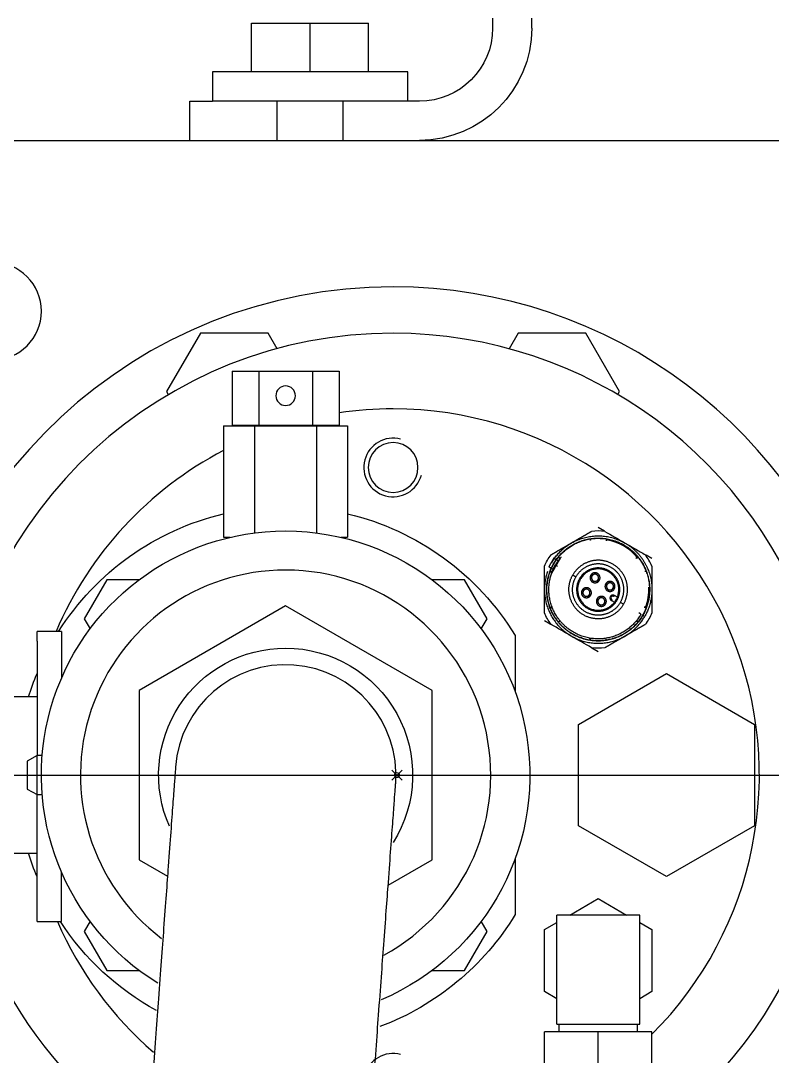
# Model space of a CAD drawing. Header units: millimetres. Extents: x 10462777 to 22643323, y 453826 to 1389191.
# Drawn here: x 11271776.8 to 11271925.9, y 577959.3 to 578164.7 of the extents above; entities that cross this region are included whole.
import ezdxf

# ---------------------------------------------------------------- set-up
doc = ezdxf.new("R2010")
doc.units = ezdxf.units.MM
doc.header["$LTSCALE"] = 200
doc.header["$MEASUREMENT"] = 0
doc.header["$PDMODE"] = 35
doc.header["$PDSIZE"] = -5
doc.linetypes.add('CENTER', pattern=[2, 1.25, -0.25, 0.25, -0.25])
doc.linetypes.add('PHANTOM', pattern=[2.5, 1.25, -0.25, 0.25, -0.25, 0.25, -0.25])
doc.layers.add('1', color=1, linetype='CENTER')
doc.layers.add('11', color=6, linetype='PHANTOM')

msp = doc.modelspace()

# ---------------------------------------------------------------- linework, layer by layer
at = {"layer": '1', "color": 60, "linetype": 'Continuous'}
for p, q in [((11271870.42493, 578165.14697), (11271870.42493, 578163.21017)), ((11271878.17213, 578163.21017), (11271878.17213, 578165.14697)), ((11271810.38408, 578140.93695), (11271810.38408, 578148.68415)), ((11271810.38408, 578148.68415), (11271814.84727, 578148.68415)), ((11271855.89892, 578148.68415), (11271853.58335, 578148.68415))]:
    msp.add_line(p, q, dxfattribs=at)
at = {"layer": '1', "color": 252, "linetype": 'Continuous'}
for p, q in [((11271686.05014, 578140.93695), (11271952.36035, 578140.93695)), ((11271814.84744, 578061.26949), (11271814.84744, 578061.23462)), ((11271843.89946, 578061.23462), (11271843.89946, 578061.28596)), ((11271874.88829, 578042.70791), (11271874.88829, 578031.56402)), ((11271874.88829, 577998.52568), (11271874.88829, 577987.38179))]:
    msp.add_line(p, q, dxfattribs=at)
at = {"layer": '1', "color": 152, "linetype": 'Continuous'}
for p in [(11270918.81044, 578015.04485), (11271079.14226, 578015.04485)]:
    msp.add_line(p, (11272332.4895, 578015.04485), dxfattribs=at)
at = {"layer": '1', "color": 60, "linetype": 'Continuous', "extrusion": (0, 0, -1)}
for radius in [22.27322, 14.52601]:
    msp.add_arc((-11271855.89892, 578163.21017), radius, 180, 270, dxfattribs=at)
at = {"layer": '1', "color": 252, "linetype": 'Continuous', "extrusion": (0, 0, -1)}
for radius, start, end in [(53.26204, 32.3303883, 76.6458402), (53.26204, 103.3484966, 148.7095548), (48.42004, 301.5449966, 90), (48.42004, 90, 246.9712532), (53.26204, 16.9110627, 22.2599571), (53.26204, 337.7400426, 343.0889369), (53.26204, 211.2904452, 249.4437361), (53.26204, 298.745608, 326.944653)]:
    msp.add_arc((-11271829.37345, 578015.04485), radius, start, end, dxfattribs=at)
at = {"layer": '1', "color": 252, "linetype": 'Continuous'}
for start, end in [(90, 232.7737432), (298.6031192, 90)]:
    msp.add_arc((11271829.37345, 578015.04485), 40.67283, start, end, dxfattribs=at)
at = {"layer": '1', "color": 27, "linetype": 'Continuous'}
msp.add_arc((11271829.37345, 578015.04485), 21.88586, 355.7981176, 175.7925047, dxfattribs=at)
for points, knots in [([(11271807.54695, 578016.65555), (11271807.55448, 578016.75768), (11271807.54327, 578016.60577), (11271807.48079, 578015.75901), (11271807.31234, 578013.47646), (11271807.03048, 578009.65689), (11271806.63494, 578004.29701), (11271806.07005, 577996.64224), (11271805.29982, 577986.20484), (11271804.27671, 577972.34065), (11271803.19406, 577957.66977), (11271802.11406, 577943.0347), (11271801.08926, 577929.14766), (11271800.11669, 577915.96849), (11271799.11875, 577902.44534), (11271797.97805, 577886.98773), (11271796.62269, 577868.62141), (11271795.06615, 577847.52875), (11271793.3986, 577824.93183), (11271791.81892, 577803.52568), (11271790.45439, 577785.03492), (11271789.29245, 577769.28963), (11271788.31138, 577755.99511), (11271787.38156, 577743.3952), (11271786.44136, 577730.65455), (11271785.43855, 577717.06555), (11271784.44427, 577703.59205), (11271783.49663, 577690.75068), (11271782.63752, 577679.1089), (11271781.90007, 577669.11567), (11271781.43616, 577662.82923), (11271781.15004, 577658.95206), (11271780.97963, 577656.64285), (11271780.86445, 577655.08209), (11271780.79909, 577654.1964), (11271780.7761, 577653.88485), (11271780.77205, 577653.82998), (11271780.77478, 577653.86697)], [0, 0, 0, 0, 0.047572159, 0.092341073, 0.133850925, 0.171845115, 0.206226867, 0.237023186, 0.276769652, 0.309394159, 0.335741168, 0.356718919, 0.373211266, 0.386011976, 0.397673235, 0.410103357, 0.423157007, 0.436788902, 0.451576927, 0.467982736, 0.484111557, 0.499270136, 0.515092343, 0.529890812, 0.548697261, 0.572390686, 0.601837214, 0.635320785, 0.675354218, 0.722603687, 0.777569887, 0.809530702, 0.843661707, 0.879908622, 0.918167537, 0.958275482, 1, 1, 1, 1]), ([(11271824.4278, 577650.64558), (11271824.42238, 577650.57219), (11271824.43043, 577650.68124), (11271824.47562, 577651.29364), (11271824.59976, 577652.97586), (11271824.81137, 577655.84339), (11271825.11399, 577659.94423), (11271825.56423, 577666.04535), (11271826.20599, 577674.74185), (11271827.09779, 577686.82652), (11271828.1037, 577700.45768), (11271829.1802, 577715.04522), (11271830.28649, 577730.0365), (11271831.25537, 577743.16575), (11271832.12762, 577754.98555), (11271833.00473, 577766.87128), (11271834.10741, 577781.8137), (11271835.47193, 577800.30424), (11271837.05161, 577821.71045), (11271838.71916, 577844.30735), (11271840.27571, 577865.40002), (11271841.63106, 577883.76633), (11271842.77176, 577899.22394), (11271843.76971, 577912.74709), (11271844.74227, 577925.92627), (11271845.76707, 577939.81331), (11271846.84707, 577954.44837), (11271847.92972, 577969.11926), (11271848.95283, 577982.98345), (11271849.72307, 577993.42085), (11271850.28795, 578001.07561), (11271850.68349, 578006.4355), (11271850.96536, 578010.25506), (11271851.1338, 578012.53761), (11271851.19629, 578013.38437), (11271851.2075, 578013.53628), (11271851.19996, 578013.43415)], [0, 0, 0, 0, 0.052834603, 0.102942127, 0.149902911, 0.193464602, 0.233509732, 0.270026728, 0.320467228, 0.362927677, 0.398162989, 0.430508288, 0.455873052, 0.47542495, 0.487311249, 0.500729001, 0.515887607, 0.532016455, 0.548422293, 0.563210343, 0.576842262, 0.589895935, 0.602326078, 0.613987357, 0.62678809, 0.643280465, 0.664258253, 0.690605307, 0.72322987, 0.762976405, 0.793772777, 0.828154588, 0.866148844, 0.907658768, 0.952427759, 1, 1, 1, 1])]:
    msp.add_open_spline(points, degree=3, knots=knots, dxfattribs=at)
at = {"layer": '11', "color": 60, "linetype": 'Continuous'}
for p, q in [((11271822.59465, 578154.49456), (11271822.59465, 578164.17857)), ((11271822.59465, 578164.17857), (11271834.21546, 578164.17857)), ((11271834.21546, 578164.17857), (11271845.83627, 578164.17857)), ((11271834.21546, 578154.49456), (11271834.21546, 578164.17857)), ((11271845.83627, 578154.49456), (11271845.83627, 578164.17857)), ((11271814.84744, 578154.49456), (11271814.84744, 578148.68415)), ((11271823.62223, 578154.49456), (11271814.84744, 578154.49456)), ((11271853.58347, 578154.49456), (11271823.62223, 578154.49456)), ((11271853.58347, 578148.68415), (11271853.58347, 578154.49456)), ((11271823.62223, 578148.68415), (11271814.84744, 578148.68415)), ((11271853.58347, 578148.68415), (11271823.62223, 578148.68415)), ((11271827.65635, 578148.6837), (11271827.65635, 578140.9368)), ((11271840.77456, 578140.9368), (11271840.77456, 578148.6837)), ((11271812.46876, 578102.71394), (11271805.75949, 578091.09313)), ((11271825.88732, 578102.71394), (11271812.46876, 578102.71394)), ((11271827.67765, 578099.613), (11271825.88732, 578102.71394)), ((11271875.46922, 578102.71394), (11271873.67889, 578099.613)), ((11271888.88777, 578102.71394), (11271875.46922, 578102.71394)), ((11271895.59705, 578091.09313), (11271888.88777, 578102.71394)), ((11271818.75043, 578095.13159), (11271818.75043, 578084.47918)), ((11271818.75043, 578095.13159), (11271824.06194, 578095.13159)), ((11271824.06194, 578095.13159), (11271824.06194, 578084.47918)), ((11271824.06194, 578095.13159), (11271834.68496, 578095.13159)), ((11271834.68496, 578095.13159), (11271834.68496, 578084.47918)), ((11271834.68496, 578095.13159), (11271839.99648, 578095.13159)), ((11271839.99648, 578095.13159), (11271839.99648, 578084.47918)), ((11271805.75949, 578091.09313), (11271806.10114, 578090.50138)), ((11271895.2554, 578090.50138), (11271895.59705, 578091.09313)), ((11271817.07311, 578084.2855), (11271817.07311, 578062.20597)), ((11271817.07311, 578084.2855), (11271823.22328, 578084.2855)), ((11271818.75043, 578084.47918), (11271824.06194, 578084.47918)), ((11271821.41089, 578084.4792), (11271821.41089, 578084.2855)), ((11271823.22328, 578084.2855), (11271835.52362, 578084.2855)), ((11271823.22328, 578084.2855), (11271823.22328, 578063.07293)), ((11271824.06194, 578084.47918), (11271834.68496, 578084.47918)), ((11271834.68496, 578084.47918), (11271839.99648, 578084.47918)), ((11271835.52362, 578084.2855), (11271841.67379, 578084.2855)), ((11271835.52362, 578084.2855), (11271835.52362, 578063.07293)), ((11271837.33601, 578084.2855), (11271837.33601, 578084.4792)), ((11271841.67379, 578084.2855), (11271841.67379, 578062.20597)), ((11271892.59011, 578063.42908), (11271891.3511, 578064.14442)), ((11271817.07311, 578062.20597), (11271818.404, 578062.20597)), ((11271840.34291, 578062.20597), (11271841.67379, 578062.20597)), ((11271902.00351, 578057.99425), (11271900.8662, 578058.65088)), ((11271882.88064, 578056.7345), (11271883.29997, 578056.4924)), ((11271886.31914, 578054.74928), (11271886.94814, 578054.38613)), ((11271793.91178, 578053.78088), (11271789.43893, 578046.03368)), ((11271800.32137, 578053.78088), (11271793.91178, 578053.78088)), ((11271864.83513, 578053.78088), (11271858.42553, 578053.78088)), ((11271869.30798, 578046.03368), (11271864.83513, 578053.78088)), ((11271887.80776, 578053.88983), (11271887.64003, 578053.98667)), ((11271889.86487, 578054.67889), (11271890.11647, 578054.53363)), ((11271891.58413, 578053.68628), (11271891.33253, 578053.83154)), ((11271892.82998, 578052.96699), (11271893.08158, 578052.82173)), ((11271888.15297, 578051.71378), (11271888.40456, 578051.56852)), ((11271889.87222, 578050.72117), (11271889.62062, 578050.86643)), ((11271894.54924, 578051.97438), (11271894.29764, 578052.11964)), ((11271895.14905, 578050.32226), (11271894.55596, 578050.66468)), ((11271829.37345, 578048.59124), (11271800.32143, 578031.81804)), ((11271858.42548, 578031.81804), (11271829.37345, 578048.59124)), ((11271891.11808, 578050.00188), (11271891.36967, 578049.85662)), ((11271892.83733, 578049.00927), (11271892.58573, 578049.15453)), ((11271893.97492, 578049.65829), (11271894.56801, 578049.31587)), ((11271894.89444, 578049.79833), (11271895.06217, 578049.70149)), ((11271896.38306, 578048.93888), (11271895.75406, 578049.30203)), ((11271899.82156, 578046.95366), (11271899.40223, 578047.19576)), ((11271900.19627, 578046.73732), (11271900.42825, 578046.60339)), ((11271789.43893, 578046.03368), (11271790.59215, 578044.03623)), ((11271868.15475, 578044.03623), (11271869.30798, 578046.03368)), ((11271880.69869, 578045.69391), (11271881.836, 578045.03728)), ((11271890.11209, 578040.25908), (11271891.3511, 578039.54374)), ((11271887.4775, 578025.10877), (11271904.90871, 578035.17268)), ((11271904.90871, 578035.17268), (11271922.33992, 578025.10877)), ((11271780.08186, 578030.53926), (11271768.46105, 578030.53926)), ((11271800.32143, 578031.81804), (11271800.32143, 577998.27166)), ((11271858.42548, 577998.27166), (11271858.42548, 578031.81804)), ((11271887.4775, 578004.98094), (11271887.4775, 578025.10877)), ((11271922.33992, 578025.10877), (11271922.33992, 578004.98094)), ((11271780.08186, 578018.91845), (11271778.14505, 578017.80024)), ((11271778.14505, 578017.80024), (11271778.14505, 578015.04485)), ((11271781.10865, 578018.91845), (11271780.08186, 578018.91845)), ((11271780.08186, 578015.04485), (11271780.08186, 578018.91845)), ((11271778.14505, 578015.04485), (11271778.14505, 578012.28946)), ((11271780.08186, 578011.17125), (11271780.08186, 578015.04485)), ((11271778.14505, 578012.28946), (11271780.08186, 578011.17125)), ((11271904.90871, 577994.91702), (11271887.4775, 578004.98094)), ((11271922.33992, 578004.98094), (11271904.90871, 577994.91702)), ((11271768.46105, 577999.55044), (11271780.08186, 577999.55044)), ((11271800.32143, 577998.27166), (11271805.95071, 577995.02159)), ((11271849.70941, 577993.23944), (11271858.42548, 577998.27166)), ((11271885.72929, 577987.30021), (11271891.3511, 577990.54596)), ((11271891.3511, 577990.54596), (11271896.97291, 577987.30021)), ((11271899.58251, 577987.30017), (11271883.11969, 577987.30017)), ((11271883.11969, 577978.24562), (11271883.11969, 577987.30017)), ((11271899.58251, 577978.24562), (11271899.58251, 577987.30017)), ((11271790.59215, 577986.05348), (11271789.43893, 577984.05603)), ((11271869.30798, 577984.05603), (11271868.15475, 577986.05348)), ((11271880.69869, 577984.39579), (11271883.11979, 577985.79361)), ((11271899.58242, 577985.79361), (11271902.00351, 577984.39579)), ((11271789.43893, 577984.05603), (11271793.91178, 577976.30882)), ((11271864.83513, 577976.30882), (11271869.30798, 577984.05603)), ((11271880.69869, 577972.09545), (11271880.69869, 577984.39579)), ((11271902.00351, 577984.39579), (11271902.00351, 577972.09545)), ((11271883.11969, 577965.65641), (11271883.11969, 577978.24562)), ((11271899.58251, 577965.65641), (11271899.58251, 577978.24562)), ((11271793.91178, 577976.30882), (11271800.32137, 577976.30882)), ((11271858.42553, 577976.30882), (11271864.83513, 577976.30882)), ((11271883.11979, 577970.69763), (11271880.69869, 577972.09545)), ((11271902.00351, 577972.09545), (11271899.58242, 577970.69763)), ((11271883.11969, 577965.65641), (11271899.58251, 577965.65641)), ((11271883.52657, 577965.65641), (11271883.52657, 577964.10685)), ((11271899.17563, 577964.10685), (11271899.17563, 577965.65641)), ((11271880.69869, 577946.67576), (11271880.69869, 577964.10697)), ((11271891.3511, 577964.10697), (11271880.69869, 577964.10697)), ((11271902.00351, 577964.10697), (11271891.3511, 577964.10697)), ((11271891.3511, 577946.67576), (11271891.3511, 577964.10697)), ((11271902.00351, 577946.67576), (11271902.00351, 577964.10697))]:
    msp.add_line(p, q, dxfattribs=at)
at = {"layer": '11', "color": 40, "linetype": 'Continuous'}
for p, q in [((11271784.92386, 578043.531), (11271780.08186, 578043.531)), ((11271780.08186, 578041.5942), (11271780.08186, 578043.531)), ((11271784.92386, 578043.531), (11271784.92386, 578041.5942)), ((11271780.08186, 578041.5942), (11271780.08186, 578036.04991)), ((11271784.92386, 578041.5942), (11271784.92386, 578036.04991)), ((11271780.08186, 578036.04991), (11271780.08186, 578032.22243)), ((11271784.92386, 578036.04991), (11271784.92386, 578034.24725)), ((11271780.08186, 578032.22243), (11271780.08186, 578018.91854)), ((11271780.08186, 578011.17125), (11271781.10866, 578011.17125)), ((11271780.08186, 578008.81942), (11271780.08186, 578011.17125)), ((11271780.08186, 577985.99283), (11271780.08186, 578008.81942)), ((11271784.92386, 577985.99283), (11271784.92386, 577995.8421)), ((11271780.08186, 577985.99283), (11271784.92386, 577985.99283))]:
    msp.add_line(p, q, dxfattribs=at)
at = {"layer": '11', "color": 60, "linetype": 'Continuous', "extrusion": (0, 0, -1)}
for centre, radius in [((-11271829.37345, 578090.28959), 1.9368), ((-11271850.67827, 578076.0541), 4.93884)]:
    msp.add_circle(centre, radius, dxfattribs=at)
at = {"layer": '11', "color": 60, "linetype": 'Continuous'}
for centre, radius, start, end in [((11271771.26941, 578107.04292), 9.68401, 270, 90), ((11271850.67827, 578015.04485), 96.84007, 90, 175.7024999), ((11271850.67827, 578015.04485), 96.84007, 302.3437514, 90), ((11271850.67827, 578015.04485), 87.64027, 90, 175.2468766), ((11271850.67827, 578015.04485), 87.64027, 304.1999997, 90), ((11271850.67827, 578015.04485), 72.63006, 90, 98.4599968), ((11271850.67827, 578015.04485), 72.63006, 314.9606238, 90), ((11271850.67827, 578076.0541), 5.8104, 75, 345), ((11271850.67827, 578015.04485), 72.63006, 117.5625, 156.9093757), ((11271891.3511, 578051.84408), 10.02295, 39.5468288, 80.4531709), ((11271891.3511, 578051.84408), 10.02295, 339.5468288, 2.6429513), ((11271894.26544, 578050.16148), 0.38736, 60, 240), ((11271850.67827, 578015.04485), 96.84007, 184.2974975, 239.5518742), ((11271850.67827, 578015.04485), 87.64027, 184.7531266, 240.4631236), ((11271850.67827, 578015.04485), 72.63006, 203.574374, 229.1793766), ((11271850.67827, 577954.0356), 5.8104, 75, 345)]:
    msp.add_arc(centre, radius, start, end, dxfattribs=at)
at = {"layer": '11', "color": 60, "linetype": 'Continuous', "extrusion": (0, 0, -1)}
for start, end in [(336.2062406, 90), (90, 212.0737488)]:
    msp.add_arc((-11271829.37345, 578015.04485), 25.17842, start, end, dxfattribs=at)
at = {"layer": '11', "color": 60, "linetype": 'Continuous'}
for points, degree, knots in [([(11271886.0249, 578061.06934), (11271887.0212, 578061.64455), (11271888.04052, 578062.23306), (11271889.01111, 578062.79343), (11271890.04696, 578063.39147)], 2, [0, 0, 0, 0.5, 0.5, 1, 1, 1]), ([(11271882.00284, 578058.7472), (11271883.04151, 578059.34687), (11271884.01555, 578059.90924), (11271885.0312, 578060.49563), (11271886.0249, 578061.06934)], 2, [0, 0, 0, 0.5, 0.5, 1, 1, 1]), ([(11271893.01344, 578061.72821), (11271893.00473, 578061.72898), (11271892.98689, 578061.73054), (11271892.95937, 578061.72318), (11271892.93056, 578061.70592), (11271892.91117, 578061.68034), (11271892.90188, 578061.65375), (11271892.90099, 578061.63972), (11271892.90054, 578061.63271)], 3, [0, 0, 0, 0, 0.155663508, 0.318944747, 0.500308069, 0.74936307, 0.87472584, 1, 1, 1, 1]), ([(11271896.6773, 578061.06934), (11271897.35076, 578060.68052), (11271898.02267, 578060.29259), (11271899.36368, 578059.51836), (11271900.03306, 578059.13189), (11271900.69938, 578058.74719)], 3, [0, 0, 0, 0, 0.5, 0.5, 1, 1, 1, 1]), ([(11271883.92123, 578058.20511), (11271883.92, 578058.20367), (11271883.91875, 578058.20222), (11271883.88547, 578058.1633), (11271883.84582, 578058.11636), (11271883.75478, 578058.00578), (11271883.70391, 578057.94278), (11271883.5928, 578057.80078), (11271883.53202, 578057.72103), (11271883.40702, 578057.55091), (11271883.34232, 578057.46), (11271883.20942, 578057.26551), (11271883.14189, 578057.16285), (11271883.0099, 578056.95336), (11271882.94476, 578056.84557), (11271882.88064, 578056.7345)], 3, [0, 0, 0, 0, 0.006501275, 0.006501275, 0.172084396, 0.172084396, 0.337667516, 0.337667516, 0.503250637, 0.503250637, 0.668833758, 0.668833758, 0.834416879, 0.834416879, 1, 1, 1, 1]), ([(11271883.62236, 578058.22578), (11271883.61734, 578058.21862), (11271883.60706, 578058.20394), (11271883.59968, 578058.17643), (11271883.60022, 578058.14286), (11271883.61268, 578058.11327), (11271883.63107, 578058.09193), (11271883.64277, 578058.08414), (11271883.64862, 578058.08025)], 3, [0, 0, 0, 0, 0.155663508, 0.318944747, 0.500308069, 0.74936307, 0.87472584, 1, 1, 1, 1]), ([(11271880.69869, 578051.84408), (11271880.69869, 578052.99499), (11271880.69869, 578054.17247), (11271880.69869, 578055.29262), (11271880.69869, 578056.48835)], 2, [0, 0, 0, 0.5, 0.5, 1, 1, 1]), ([(11271882.88062, 578056.73452), (11271882.75237, 578056.51239), (11271882.63421, 578056.28661), (11271882.4826, 578055.97075), (11271882.43548, 578055.86763), (11271882.35036, 578055.67345), (11271882.31261, 578055.58306), (11271882.2453, 578055.41603), (11271882.21563, 578055.33902), (11271882.16587, 578055.20607), (11271882.1454, 578055.14924), (11271882.1283, 578055.10082), (11271882.12769, 578055.09911), (11271882.12709, 578055.09741)], 3, [0, 0, 0, 0, 0.331289314, 0.331289314, 0.496933971, 0.496933971, 0.662578627, 0.662578627, 0.828223284, 0.828223284, 0.993867941, 0.993867941, 1, 1, 1, 1]), ([(11271894.89444, 578049.79833), (11271895.02953, 578050.03232), (11271895.14117, 578050.27951), (11271895.31321, 578050.78849), (11271895.37342, 578051.04847), (11271895.4428, 578051.57928), (11271895.45129, 578051.85121), (11271895.41567, 578052.38339), (11271895.37218, 578052.64646), (11271895.23238, 578053.16638), (11271895.13706, 578053.41817), (11271894.90103, 578053.89573), (11271894.75847, 578054.12496), (11271894.43072, 578054.55121), (11271894.24823, 578054.74548), (11271893.84688, 578055.09717), (11271893.62546, 578055.25568), (11271893.16239, 578055.52253), (11271892.91973, 578055.63243), (11271892.41197, 578055.80473), (11271892.14771, 578055.86611), (11271891.61936, 578055.93547), (11271891.3524, 578055.9445), (11271890.8133, 578055.9091), (11271890.54996, 578055.86526), (11271890.03519, 578055.7274), (11271889.78113, 578055.63194), (11271889.30039, 578055.39475), (11271889.0742, 578055.25406), (11271888.64995, 578054.92886), (11271888.45122, 578054.74281), (11271888.09883, 578054.34099), (11271887.94285, 578054.12381), (11271887.80776, 578053.88983)], 3, [0, 0, 0, 0, 0.0625, 0.0625, 0.125, 0.125, 0.1875, 0.1875, 0.25, 0.25, 0.3125, 0.3125, 0.375, 0.375, 0.4375, 0.4375, 0.5, 0.5, 0.5625, 0.5625, 0.625, 0.625, 0.6875, 0.6875, 0.75, 0.75, 0.8125, 0.8125, 0.875, 0.875, 0.9375, 0.9375, 1, 1, 1, 1]), ([(11271900.74218, 578055.34652), (11271900.73849, 578055.35444), (11271900.73092, 578055.37068), (11271900.71079, 578055.39083), (11271900.68144, 578055.40715), (11271900.64959, 578055.41115), (11271900.62191, 578055.4059), (11271900.60932, 578055.39966), (11271900.60303, 578055.39654)], 3, [0, 0, 0, 0, 0.155663508, 0.318944747, 0.500308069, 0.74936307, 0.87472584, 1, 1, 1, 1]), ([(11271902.00351, 578056.48837), (11271902.00351, 578055.29311), (11271902.00351, 578054.17198), (11271902.00351, 578052.99525), (11271902.00351, 578051.84408)], 2, [0, 0, 0, 0.5, 0.5, 1, 1, 1]), ([(11271887.80776, 578053.88983), (11271887.67267, 578053.65584), (11271887.56103, 578053.40865), (11271887.38899, 578052.89967), (11271887.32878, 578052.63969), (11271887.2594, 578052.10888), (11271887.25091, 578051.83695), (11271887.28653, 578051.30477), (11271887.33002, 578051.0417), (11271887.46982, 578050.52178), (11271887.56514, 578050.26999), (11271887.80117, 578049.79243), (11271887.94373, 578049.5632), (11271888.27148, 578049.13695), (11271888.45397, 578048.94268), (11271888.85532, 578048.59099), (11271889.07674, 578048.43248), (11271889.53981, 578048.16563), (11271889.78247, 578048.05573), (11271890.29023, 578047.88343), (11271890.55449, 578047.82205), (11271891.08284, 578047.75269), (11271891.3498, 578047.74366), (11271891.8889, 578047.77906), (11271892.15224, 578047.8229), (11271892.66701, 578047.96076), (11271892.92107, 578048.05622), (11271893.40181, 578048.29341), (11271893.628, 578048.4341), (11271894.05225, 578048.7593), (11271894.25098, 578048.94535), (11271894.60337, 578049.34717), (11271894.75935, 578049.56435), (11271894.89444, 578049.79833)], 3, [0, 0, 0, 0, 0.0625, 0.0625, 0.125, 0.125, 0.1875, 0.1875, 0.25, 0.25, 0.3125, 0.3125, 0.375, 0.375, 0.4375, 0.4375, 0.5, 0.5, 0.5625, 0.5625, 0.625, 0.625, 0.6875, 0.6875, 0.75, 0.75, 0.8125, 0.8125, 0.875, 0.875, 0.9375, 0.9375, 1, 1, 1, 1]), ([(11271880.69869, 578047.19979), (11271880.69869, 578048.3954), (11271880.69869, 578049.51679), (11271880.69869, 578050.69323), (11271880.69869, 578051.84408)], 2, [0, 0, 0, 0.5, 0.5, 1, 1, 1]), ([(11271902.00351, 578051.84408), (11271902.00351, 578050.69369), (11271902.00351, 578049.51672), (11271902.00351, 578048.3959), (11271902.00351, 578047.19979)], 2, [0, 0, 0, 0.5, 0.5, 1, 1, 1]), ([(11271881.96002, 578048.34164), (11271881.96371, 578048.33372), (11271881.97128, 578048.31748), (11271881.99141, 578048.29733), (11271882.02076, 578048.28101), (11271882.05261, 578048.27701), (11271882.08029, 578048.28226), (11271882.09288, 578048.2885), (11271882.09917, 578048.29162)], 3, [0, 0, 0, 0, 0.155663508, 0.318944747, 0.500308069, 0.74936307, 0.87472584, 1, 1, 1, 1]), ([(11271886.0249, 578042.61882), (11271885.35144, 578043.00764), (11271884.67953, 578043.39557), (11271883.33853, 578044.1698), (11271882.66915, 578044.55627), (11271882.00283, 578044.94097)], 3, [0, 0, 0, 0, 0.5, 0.5, 1, 1, 1, 1]), ([(11271900.69938, 578044.94097), (11271899.66423, 578044.34333), (11271898.69332, 578043.78277), (11271897.67424, 578043.1944), (11271896.6773, 578042.61882)], 2, [0, 0, 0, 0.5, 0.5, 1, 1, 1]), ([(11271899.07984, 578045.46238), (11271899.08486, 578045.46954), (11271899.09514, 578045.48422), (11271899.10252, 578045.51173), (11271899.10198, 578045.5453), (11271899.08952, 578045.57489), (11271899.07113, 578045.59623), (11271899.05943, 578045.60402), (11271899.05359, 578045.60791)], 3, [0, 0, 0, 0, 0.155663508, 0.318944747, 0.500308069, 0.74936307, 0.87472584, 1, 1, 1, 1]), ([(11271896.6773, 578042.61882), (11271895.68104, 578042.04363), (11271894.66175, 578041.45514), (11271893.6911, 578040.89474), (11271892.65523, 578040.29668)], 2, [0, 0, 0, 0.5, 0.5, 1, 1, 1]), ([(11271889.68876, 578041.95995), (11271889.69747, 578041.95918), (11271889.71532, 578041.95762), (11271889.74283, 578041.96498), (11271889.77164, 578041.98224), (11271889.79103, 578042.00782), (11271889.80032, 578042.03441), (11271889.80121, 578042.04844), (11271889.80166, 578042.05545)], 3, [0, 0, 0, 0, 0.155663508, 0.318944747, 0.500308069, 0.74936307, 0.87472584, 1, 1, 1, 1])]:
    msp.add_open_spline(points, degree=degree, knots=knots, dxfattribs=at)
for points, degree in [([(11271892.65524, 578063.39153), (11271891.78581, 578063.48973), (11271890.91639, 578063.48974), (11271890.04696, 578063.39154)], 3), ([(11271892.65525, 578063.39147), (11271893.98729, 578062.62242), (11271895.33116, 578061.84653), (11271896.6773, 578061.06934)], 3), ([(11271882.12584, 578057.17028), (11271884.21742, 578060.79304), (11271887.93465, 578063.4772), (11271892.7848, 578064.37204), (11271897.75299, 578062.93034), (11271901.4827, 578059.35031), (11271903.13377, 578054.70199), (11271902.66796, 578050.14062), (11271900.57636, 578046.51788)], 8), ([(11271882.50593, 578056.95084), (11271884.51133, 578060.42434), (11271888.07541, 578062.99791), (11271892.72573, 578063.85588), (11271897.48923, 578062.47358), (11271901.06527, 578059.04104), (11271902.64831, 578054.58424), (11271902.2017, 578050.2108), (11271900.19627, 578046.73732)], 8), ([(11271882.5452, 578056.92817), (11271884.54215, 578060.38622), (11271888.09285, 578062.94717), (11271892.71604, 578063.80322), (11271897.46195, 578062.42838), (11271901.02555, 578059.00572), (11271902.59579, 578054.5739), (11271902.15329, 578050.21843), (11271900.157, 578046.75999)], 8), ([(11271889.68876, 578061.72821), (11271889.72194, 578061.73379), (11271889.75753, 578061.72493), (11271889.78702, 578061.69999), (11271889.80166, 578061.66636), (11271889.80166, 578061.63271)], 5), ([(11271892.90054, 578061.63271), (11271892.90054, 578061.62328), (11271892.90054, 578061.60461), (11271892.90054, 578061.577), (11271892.90054, 578061.55034), (11271892.90054, 578061.52491), (11271892.90054, 578061.50908), (11271892.90054, 578061.50142)], 3), ([(11271893.00006, 578061.64863), (11271893.00059, 578061.6421), (11271893.00164, 578061.6291), (11271893.00321, 578061.60997), (11271893.00473, 578061.59151), (11271893.00617, 578061.57396), (11271893.00754, 578061.55757), (11271893.00879, 578061.54251), (11271893.00993, 578061.5289), (11271893.01094, 578061.51685), (11271893.01182, 578061.50645), (11271893.01255, 578061.49779), (11271893.01313, 578061.49098), (11271893.01354, 578061.4861), (11271893.01379, 578061.48319), (11271893.01377, 578061.4825), (11271893.0139, 578061.48256)], 3), ([(11271880.6987, 578056.48836), (11271881.04797, 578057.28947), (11271881.4837, 578058.04416), (11271882.00284, 578058.74718)], 3), ([(11271900.19627, 578046.73732), (11271898.19087, 578043.26382), (11271894.62679, 578040.69025), (11271889.97647, 578039.83228), (11271885.21297, 578041.21458), (11271881.63693, 578044.64712), (11271880.05389, 578049.10392), (11271880.50051, 578053.47736), (11271882.50593, 578056.95084)], 8), ([(11271900.157, 578046.75999), (11271898.16005, 578043.30194), (11271894.60935, 578040.74099), (11271889.98616, 578039.88494), (11271885.24025, 578041.25978), (11271881.67665, 578044.68244), (11271880.10641, 578049.11426), (11271880.54892, 578053.46973), (11271882.5452, 578056.92817)], 8), ([(11271882.04198, 578057.2187), (11271881.94691, 578057.05403), (11271881.85183, 578056.88936), (11271881.76235, 578056.73437), (11271881.68403, 578056.59872), (11271881.62178, 578056.4909), (11271881.57911, 578056.417), (11271881.55778, 578056.38005), (11271881.55778, 578056.38004)], 8), ([(11271882.52618, 578058.05737), (11271882.52618, 578058.05736), (11271882.50484, 578058.02041), (11271882.46218, 578057.94651), (11271882.39993, 578057.83869), (11271882.32161, 578057.70304), (11271882.23212, 578057.54804), (11271882.13705, 578057.38337), (11271882.04198, 578057.2187)], 8), ([(11271882.07999, 578054.96038), (11271882.07992, 578054.96025), (11271882.25063, 578055.25594), (11271882.59191, 578055.84704), (11271883.04827, 578056.6375), (11271883.50495, 578057.42848), (11271883.84612, 578058.01941), (11271884.01683, 578058.31508), (11271884.01675, 578058.31495)], 8), ([(11271883.41225, 578057.54579), (11271882.52618, 578058.05736)], 1), ([(11271883.62236, 578058.22578), (11271883.6222, 578058.22585), (11271883.62954, 578058.21962), (11271883.64434, 578058.20744), (11271883.66387, 578058.19147), (11271883.68459, 578058.1744)], 5), ([(11271883.64861, 578058.08025), (11271883.65678, 578058.07554), (11271883.67295, 578058.0662), (11271883.69686, 578058.0524), (11271883.71995, 578058.03907), (11271883.74197, 578058.02635), (11271883.75568, 578058.01844), (11271883.76232, 578058.01461)], 3), ([(11271883.68459, 578058.1744), (11271883.69051, 578058.17159), (11271883.70229, 578058.166), (11271883.71964, 578058.15779), (11271883.73639, 578058.14988), (11271883.75231, 578058.14236), (11271883.76719, 578058.13534), (11271883.78086, 578058.1289), (11271883.79322, 578058.12308), (11271883.80416, 578058.11793), (11271883.8136, 578058.11349), (11271883.82147, 578058.1098), (11271883.82766, 578058.10689), (11271883.83208, 578058.1048), (11271883.83474, 578058.10359), (11271883.83537, 578058.10321), (11271883.83523, 578058.10327)], 3), ([(11271896.38306, 578048.93888), (11271897.52393, 578050.91492), (11271897.77801, 578053.40294), (11271896.87743, 578055.93839), (11271894.84304, 578057.89113), (11271892.13312, 578058.67751), (11271889.48758, 578058.18942), (11271887.46, 578056.72533), (11271886.31914, 578054.74928)], 8), ([(11271895.75406, 578049.30203), (11271896.75233, 578051.03106), (11271896.97465, 578053.20808), (11271896.18664, 578055.4266), (11271894.40655, 578057.13525), (11271892.03537, 578057.82333), (11271889.72052, 578057.39625), (11271887.94639, 578056.11518), (11271886.94814, 578054.38613)], 8), ([(11271898.86687, 578058.10334), (11271898.86689, 578058.10321), (11271898.86747, 578058.10357), (11271898.87011, 578058.10481), (11271898.87455, 578058.10689), (11271898.88074, 578058.1098), (11271898.8886, 578058.11349), (11271898.89804, 578058.11793), (11271898.90899, 578058.12308), (11271898.92134, 578058.1289), (11271898.93501, 578058.13534), (11271898.94989, 578058.14236), (11271898.96581, 578058.14988), (11271898.98256, 578058.15779), (11271898.99991, 578058.166), (11271899.01169, 578058.17159), (11271899.01761, 578058.1744)], 3), ([(11271898.93985, 578058.01464), (11271898.93995, 578058.01452), (11271898.93945, 578058.01513), (11271898.93729, 578058.01779), (11271898.93337, 578058.0226), (11271898.92751, 578058.02979), (11271898.91945, 578058.03966), (11271898.90905, 578058.05233), (11271898.89669, 578058.06736), (11271898.88257, 578058.08444), (11271898.87219, 578058.09694), (11271898.8669, 578058.1033)], 3), ([(11271898.93988, 578058.01461), (11271898.94652, 578058.01844), (11271898.96023, 578058.02635), (11271898.98225, 578058.03907), (11271899.00534, 578058.0524), (11271899.02925, 578058.0662), (11271899.04542, 578058.07554), (11271899.05359, 578058.08025)], 3), ([(11271899.07984, 578058.22578), (11271899.10126, 578058.19983), (11271899.11138, 578058.16458), (11271899.10453, 578058.12657), (11271899.08273, 578058.09708), (11271899.05359, 578058.08025)], 5), ([(11271902.00351, 578056.48837), (11271901.65383, 578057.2904), (11271901.21911, 578058.04334), (11271900.69935, 578058.74718)], 3), ([(11271881.31805, 578055.42422), (11271879.99272, 578051.71201), (11271880.23764, 578047.43807), (11271882.33425, 578043.37438), (11271886.09225, 578040.47597), (11271890.73744, 578039.48747), (11271895.19398, 578040.52254), (11271898.60601, 578043.10431), (11271900.57631, 578046.5179)], 8), ([(11271881.55778, 578056.38004), (11271882.44381, 578055.86849)], 1), ([(11271899.82161, 578046.95363), (11271897.90137, 578043.62718), (11271894.48876, 578041.1624), (11271890.03408, 578040.34128), (11271885.47288, 578041.66524), (11271882.04895, 578044.9515), (11271880.53225, 578049.22019), (11271880.96008, 578053.40824), (11271882.88062, 578056.73452)], 8), ([(11271882.03563, 578055.31832), (11271882.01049, 578055.32772), (11271881.98689, 578055.33665), (11271881.96894, 578055.34338), (11271881.95988, 578055.34662), (11271881.96002, 578055.34651)], 5), ([(11271881.96002, 578055.34652), (11271881.97178, 578055.37804), (11271881.99725, 578055.40443), (11271882.03359, 578055.4175), (11271882.07003, 578055.41336), (11271882.09917, 578055.39654)], 5), ([(11271882.17253, 578055.22329), (11271882.17264, 578055.22338), (11271882.17204, 578055.2237), (11271882.16964, 578055.22537), (11271882.16563, 578055.22817), (11271882.16001, 578055.23208), (11271882.15288, 578055.23704), (11271882.14432, 578055.243), (11271882.13439, 578055.2499), (11271882.12317, 578055.25769), (11271882.11075, 578055.26631), (11271882.09724, 578055.27568), (11271882.08277, 578055.28571), (11271882.06754, 578055.29626), (11271882.05175, 578055.30718), (11271882.04102, 578055.31459), (11271882.03563, 578055.31832)], 3), ([(11271882.21288, 578055.33089), (11271882.20624, 578055.33472), (11271882.19253, 578055.34264), (11271882.17051, 578055.35535), (11271882.14742, 578055.36868), (11271882.12351, 578055.38249), (11271882.10734, 578055.39183), (11271882.09917, 578055.39654)], 3), ([(11271896.38306, 578048.93888), (11271895.2422, 578046.96283), (11271893.21462, 578045.49874), (11271890.56908, 578045.01065), (11271887.85916, 578045.79703), (11271885.82478, 578047.74977), (11271884.92419, 578050.28522), (11271885.17827, 578052.77324), (11271886.31914, 578054.74928)], 8), ([(11271895.06217, 578049.70149), (11271895.90357, 578051.15882), (11271896.091, 578052.99371), (11271895.4272, 578054.86338), (11271893.92566, 578056.30421), (11271891.92828, 578056.88348), (11271889.97681, 578056.52374), (11271888.48142, 578055.444), (11271887.64003, 578053.98667)], 8), ([(11271891.58413, 578053.68628), (11271891.77903, 578054.02386), (11271891.82244, 578054.44889), (11271891.66868, 578054.88197), (11271891.32087, 578055.21573), (11271890.8582, 578055.34991), (11271890.40616, 578055.26658), (11271890.05977, 578055.01647), (11271889.86487, 578054.67889)], 8), ([(11271891.33253, 578053.83154), (11271891.47038, 578054.07031), (11271891.50109, 578054.37094), (11271891.39234, 578054.67728), (11271891.14632, 578054.91334), (11271890.81906, 578055.00825), (11271890.49933, 578054.94931), (11271890.25433, 578054.77241), (11271890.11647, 578054.53363)], 8), ([(11271895.75406, 578049.30203), (11271894.75581, 578047.57298), (11271892.98168, 578046.29191), (11271890.66684, 578045.86483), (11271888.29565, 578046.55291), (11271886.51557, 578048.26156), (11271885.72756, 578050.48008), (11271885.94987, 578052.6571), (11271886.94814, 578054.38613)], 8), ([(11271887.64003, 578053.98667), (11271886.79863, 578052.52934), (11271886.6112, 578050.69445), (11271887.275, 578048.82478), (11271888.77654, 578047.38395), (11271890.77393, 578046.80467), (11271892.72539, 578047.16442), (11271894.22078, 578048.24416), (11271895.06217, 578049.70149)], 8), ([(11271889.86487, 578054.67889), (11271889.66997, 578054.34132), (11271889.62656, 578053.91629), (11271889.78032, 578053.4832), (11271890.12813, 578053.14945), (11271890.5908, 578053.01527), (11271891.04284, 578053.0986), (11271891.38923, 578053.34871), (11271891.58413, 578053.68628)], 8), ([(11271890.11647, 578054.53363), (11271889.97861, 578054.29486), (11271889.94791, 578053.99423), (11271890.05666, 578053.6879), (11271890.30268, 578053.45183), (11271890.62993, 578053.35692), (11271890.94967, 578053.41586), (11271891.19467, 578053.59277), (11271891.33253, 578053.83154)], 8), ([(11271892.82998, 578052.96699), (11271892.63508, 578052.62941), (11271892.59167, 578052.20438), (11271892.74543, 578051.7713), (11271893.09324, 578051.43754), (11271893.55591, 578051.30336), (11271894.00795, 578051.38669), (11271894.35434, 578051.6368), (11271894.54924, 578051.97438)], 8), ([(11271894.54924, 578051.97438), (11271894.74414, 578052.31195), (11271894.78755, 578052.73698), (11271894.63379, 578053.17007), (11271894.28598, 578053.50382), (11271893.8233, 578053.638), (11271893.37127, 578053.55467), (11271893.02488, 578053.30456), (11271892.82998, 578052.96699)], 8), ([(11271893.08158, 578052.82173), (11271892.94372, 578052.58296), (11271892.91302, 578052.28232), (11271893.02177, 578051.97599), (11271893.26779, 578051.73993), (11271893.59504, 578051.64502), (11271893.91477, 578051.70396), (11271894.15978, 578051.88086), (11271894.29764, 578052.11964)], 8), ([(11271894.29764, 578052.11964), (11271894.43549, 578052.35841), (11271894.4662, 578052.65904), (11271894.35744, 578052.96537), (11271894.11143, 578053.20144), (11271893.78417, 578053.29635), (11271893.46444, 578053.2374), (11271893.21944, 578053.0605), (11271893.08158, 578052.82173)], 8), ([(11271888.15297, 578051.71378), (11271887.95807, 578051.37621), (11271887.91465, 578050.95118), (11271888.06841, 578050.51809), (11271888.41623, 578050.18434), (11271888.8789, 578050.05016), (11271889.33093, 578050.13349), (11271889.67732, 578050.3836), (11271889.87222, 578050.72117)], 8), ([(11271889.87222, 578050.72117), (11271890.06712, 578051.05875), (11271890.11054, 578051.48378), (11271889.95677, 578051.91686), (11271889.60896, 578052.25062), (11271889.14629, 578052.3848), (11271888.69425, 578052.30147), (11271888.34786, 578052.05136), (11271888.15297, 578051.71378)], 8), ([(11271888.40456, 578051.56852), (11271888.26671, 578051.32975), (11271888.236, 578051.02912), (11271888.34476, 578050.72279), (11271888.59077, 578050.48672), (11271888.91803, 578050.39181), (11271889.23776, 578050.45076), (11271889.48277, 578050.62766), (11271889.62062, 578050.86643)], 8), ([(11271889.62062, 578050.86643), (11271889.75848, 578051.1052), (11271889.78919, 578051.40584), (11271889.68043, 578051.71217), (11271889.43441, 578051.94823), (11271889.10716, 578052.04314), (11271888.78743, 578051.9842), (11271888.54242, 578051.8073), (11271888.40456, 578051.56852)], 8), ([(11271894.55596, 578050.66468), (11271894.35837, 578050.77878), (11271894.10961, 578050.80425), (11271893.85591, 578050.71398), (11271893.66074, 578050.51061), (11271893.5822, 578050.23991), (11271893.63087, 578049.97506), (11271893.77731, 578049.77236), (11271893.97492, 578049.65829)], 8), ([(11271894.45912, 578050.49695), (11271894.48447, 578050.54085), (11271894.5098, 578050.58478), (11271894.53207, 578050.62328), (11271894.54802, 578050.65088), (11271894.55603, 578050.66477), (11271894.55594, 578050.66465)], 6), ([(11271891.11808, 578050.00188), (11271890.92318, 578049.6643), (11271890.87976, 578049.23927), (11271891.03352, 578048.80619), (11271891.38133, 578048.47243), (11271891.84401, 578048.33825), (11271892.29604, 578048.42158), (11271892.64243, 578048.67169), (11271892.83733, 578049.00927)], 8), ([(11271892.83733, 578049.00927), (11271893.03223, 578049.34684), (11271893.07565, 578049.77187), (11271892.92188, 578050.20496), (11271892.57407, 578050.53871), (11271892.1114, 578050.67289), (11271891.65936, 578050.58956), (11271891.31297, 578050.33945), (11271891.11808, 578050.00188)], 8), ([(11271891.36967, 578049.85662), (11271891.23182, 578049.61785), (11271891.20111, 578049.31721), (11271891.30987, 578049.01088), (11271891.55588, 578048.77482), (11271891.88314, 578048.67991), (11271892.20287, 578048.73885), (11271892.44788, 578048.91575), (11271892.58573, 578049.15453)], 8), ([(11271892.58573, 578049.15453), (11271892.72359, 578049.3933), (11271892.7543, 578049.69393), (11271892.64554, 578050.00026), (11271892.39952, 578050.23633), (11271892.07227, 578050.33124), (11271891.75254, 578050.27229), (11271891.50753, 578050.09539), (11271891.36967, 578049.85662)], 8), ([(11271894.07176, 578049.82602), (11271894.04134, 578049.77333), (11271894.01092, 578049.72064), (11271893.98688, 578049.679), (11271893.97495, 578049.65833), (11271893.9749, 578049.65825)], 5), ([(11271882.00275, 578044.94091), (11271881.48302, 578045.64478), (11271881.04833, 578046.39773), (11271880.69866, 578047.19978)], 3), ([(11271900.48932, 578048.35727), (11271900.49596, 578048.35343), (11271900.50967, 578048.34552), (11271900.53169, 578048.3328), (11271900.55478, 578048.31947), (11271900.57869, 578048.30567), (11271900.59486, 578048.29633), (11271900.60303, 578048.29162)], 3), ([(11271900.52966, 578048.46475), (11271900.52953, 578048.46483), (11271900.53017, 578048.46448), (11271900.53255, 578048.46278), (11271900.53658, 578048.45999), (11271900.54219, 578048.45608), (11271900.54932, 578048.45112), (11271900.55789, 578048.44516), (11271900.56782, 578048.43826), (11271900.57903, 578048.43047), (11271900.59145, 578048.42185), (11271900.60496, 578048.41247), (11271900.61943, 578048.40245), (11271900.63467, 578048.3919), (11271900.65045, 578048.38098), (11271900.66118, 578048.37357), (11271900.66657, 578048.36984)], 3), ([(11271900.74218, 578048.34164), (11271900.73042, 578048.31012), (11271900.70495, 578048.28373), (11271900.66861, 578048.27066), (11271900.63217, 578048.27479), (11271900.60303, 578048.29162)], 5), ([(11271900.66657, 578048.36983), (11271900.69168, 578048.36047), (11271900.71531, 578048.35169), (11271900.73326, 578048.345), (11271900.74228, 578048.34163), (11271900.74214, 578048.34162)], 5), ([(11271902.0035, 578047.19979), (11271901.65382, 578046.39776), (11271901.21909, 578045.64484), (11271900.6993, 578044.94102)], 3), ([(11271883.62236, 578045.46238), (11271883.60094, 578045.48833), (11271883.59082, 578045.52358), (11271883.59767, 578045.56159), (11271883.61947, 578045.59108), (11271883.64861, 578045.60791)], 5), ([(11271883.76232, 578045.67355), (11271883.75568, 578045.66972), (11271883.74197, 578045.66181), (11271883.71995, 578045.64909), (11271883.69686, 578045.63576), (11271883.67295, 578045.62196), (11271883.65678, 578045.61262), (11271883.64861, 578045.60791)], 3), ([(11271883.83533, 578045.58482), (11271883.83532, 578045.58495), (11271883.83473, 578045.58459), (11271883.83209, 578045.58335), (11271883.82765, 578045.58127), (11271883.82147, 578045.57836), (11271883.8136, 578045.57467), (11271883.80416, 578045.57023), (11271883.79322, 578045.56508), (11271883.78086, 578045.55926), (11271883.76719, 578045.55282), (11271883.75231, 578045.5458), (11271883.73639, 578045.53828), (11271883.71964, 578045.53037), (11271883.70229, 578045.52216), (11271883.69051, 578045.51657), (11271883.68459, 578045.51376)], 3), ([(11271883.76235, 578045.67352), (11271883.76225, 578045.67364), (11271883.76273, 578045.67305), (11271883.76482, 578045.67048), (11271883.7687, 578045.66572), (11271883.7746, 578045.65848), (11271883.78259, 578045.6487), (11271883.79281, 578045.63623), (11271883.80521, 578045.62117), (11271883.81946, 578045.60392), (11271883.82995, 578045.59129), (11271883.83531, 578045.58486)], 3), ([(11271899.01761, 578045.51376), (11271899.01169, 578045.51657), (11271898.99991, 578045.52216), (11271898.98256, 578045.53037), (11271898.96581, 578045.53828), (11271898.94989, 578045.5458), (11271898.93501, 578045.55282), (11271898.92134, 578045.55926), (11271898.90899, 578045.56508), (11271898.89804, 578045.57023), (11271898.8886, 578045.57467), (11271898.88074, 578045.57836), (11271898.87455, 578045.58127), (11271898.87011, 578045.58335), (11271898.86747, 578045.58459), (11271898.86688, 578045.58495), (11271898.86687, 578045.58481)], 3), ([(11271899.05359, 578045.60791), (11271899.04542, 578045.61262), (11271899.02925, 578045.62196), (11271899.00534, 578045.63576), (11271898.98225, 578045.64909), (11271898.96023, 578045.66181), (11271898.94652, 578045.66972), (11271898.93988, 578045.67355)], 3), ([(11271899.07983, 578045.46243), (11271899.0799, 578045.46231), (11271899.07247, 578045.46843), (11271899.05771, 578045.48063), (11271899.03828, 578045.49671), (11271899.01762, 578045.51377)], 5), ([(11271890.04697, 578040.29668), (11271888.71492, 578041.06574), (11271887.37105, 578041.84162), (11271886.0249, 578042.61882)], 3), ([(11271889.70214, 578042.03953), (11271889.70161, 578042.04606), (11271889.70056, 578042.05906), (11271889.69899, 578042.07819), (11271889.69748, 578042.09665), (11271889.69603, 578042.1142), (11271889.69467, 578042.13059), (11271889.69341, 578042.14565), (11271889.69227, 578042.15926), (11271889.69126, 578042.17131), (11271889.69038, 578042.18171), (11271889.68965, 578042.19037), (11271889.68907, 578042.19718), (11271889.68866, 578042.20206), (11271889.68841, 578042.20497), (11271889.68843, 578042.20566), (11271889.6883, 578042.2056)], 3), ([(11271889.80166, 578042.05545), (11271889.80166, 578042.06488), (11271889.80166, 578042.08355), (11271889.80166, 578042.11116), (11271889.80166, 578042.13782), (11271889.80166, 578042.16325), (11271889.80166, 578042.17908), (11271889.80166, 578042.18674)], 3), ([(11271893.01344, 578041.95995), (11271892.98026, 578041.95437), (11271892.94467, 578041.96323), (11271892.91518, 578041.98817), (11271892.90054, 578042.0218), (11271892.90054, 578042.05545)], 5), ([(11271892.65521, 578040.29692), (11271891.7858, 578040.19867), (11271890.91639, 578040.19859), (11271890.04697, 578040.29671)], 3)]:
    msp.add_open_spline(points, degree=degree, dxfattribs=at)
msp.add_point((11271851.45783, 578015.04485), dxfattribs=at)

doc.saveas('drawing.dxf')
